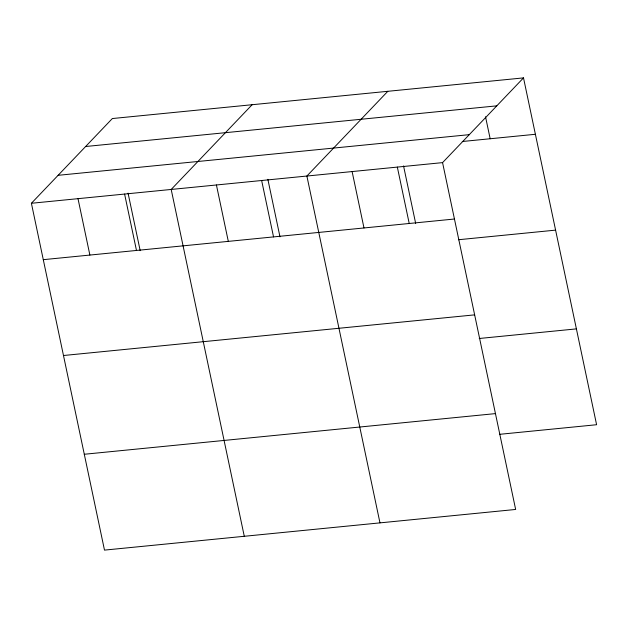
<?xml version="1.0" encoding="UTF-8"?>
<svg xmlns="http://www.w3.org/2000/svg" width="628" height="628" viewBox="0 0 628 628"><rect width="100%" height="100%" fill="white"/><g stroke="black" fill="none" stroke-linecap="round" stroke-linejoin="round"><path stroke-width="0.94" d="M523.509 77.888L442.567 162.621L515.651 509.457L104.491 550.112L31.4 203.276L112.349 118.543L523.509 77.888L596.6 424.724L499.409 434.34M252.142 104.719L171.193 189.452L244.284 536.288M387.829 91.303L306.88 176.036L379.971 522.873M85.636 146.505L496.795 105.849M58.114 175.314L469.273 134.659M462.255 141.512L535.394 134.282M31.4 203.276L442.567 162.621M43.285 259.67L454.444 219.015M458.401 239.739L555.592 230.131M63.483 355.511L474.642 314.864M479.211 338.492L576.402 328.884M84.293 454.264L495.453 413.609M485.53 116.769L490.162 138.757M403.545 165.91L415.665 223.419M397.336 167.095L409.22 223.482M352.112 171.562L363.989 227.956M267.866 179.325L279.978 236.834M261.648 180.511L273.533 236.897M216.424 184.977L228.309 241.372M128.065 193.149L140.185 250.651M124.595 194.06L136.48 250.454M77.998 198.668L89.883 255.062"/></g></svg>
